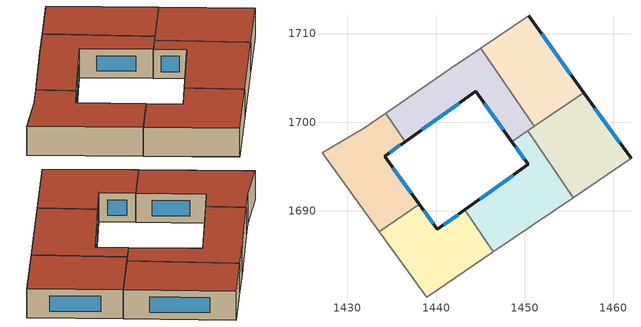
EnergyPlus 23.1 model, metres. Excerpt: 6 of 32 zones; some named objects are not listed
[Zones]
2dca97d4d12084c1_F4_dwelling_0
 floor to 2dca97d4d12084c1_F3_dwelling_0 (EU_floor_Construction): 1443.22,1690.09 1446.45,1685.35 1438.96,1680.25 1433.6,1687.64 1438.12,1690.71 1440.14,1687.9 z12
 wall outside (EU_wall_Construction): 1443.22,1690.09 1440.14,1687.9 1438.12,1690.71 z12:15
 wall adiabatic (EU_wall_Construction): 1433.6,1687.64 1438.96,1680.25 1446.45,1685.35 z12:15
 wall to 2dca97d4d12084c1_F4_dwelling_1 (EU_wall_Construction): 1446.45,1685.35 1443.22,1690.09 z12:15
 wall to 2dca97d4d12084c1_F4_dwelling_3 (EU_wall_Construction): 1438.12,1690.71 1433.6,1687.64 z12:15
 window (EU_Window_Construction): 1439.67,1688.56 1438.6,1690.05 / 1442.5,1689.58 1440.87,1688.41 z12.7:14.3
 roof outside (EU_roof_Construction): 1446.45,1685.35 1443.22,1690.09 1440.14,1687.9 1438.12,1690.71 1433.6,1687.64 1438.96,1680.25 z15
2dca97d4d12084c1_F4_dwelling_1
 floor to 2dca97d4d12084c1_F3_dwelling_1 (EU_floor_Construction): 1450.35,1699.03 1455.48,1691.5 1446.45,1685.35 1443.22,1690.09 1450.41,1695.23 1448.55,1697.81 z12
 wall outside (EU_wall_Construction): 1448.55,1697.81 1450.41,1695.23 1443.22,1690.09 z12:15
 wall adiabatic (EU_wall_Construction): 1446.45,1685.35 1455.48,1691.5 z12:15
 wall to 2dca97d4d12084c1_F4_dwelling_2 (EU_wall_Construction): 1455.48,1691.5 1450.35,1699.03 z12:15
 wall to 2dca97d4d12084c1_F4_dwelling_4 (EU_wall_Construction): 1450.35,1699.03 1448.55,1697.81 z12:15
 window (EU_Window_Construction): 1448.99,1697.2 1449.97,1695.83 / 1448.72,1694.02 1444.91,1691.3 z12.7:14.3
 roof outside (EU_roof_Construction): 1455.48,1691.5 1450.35,1699.03 1448.55,1697.81 1450.41,1695.23 1443.22,1690.09 1446.45,1685.35 z15
2dca97d4d12084c1_F4_dwelling_2
 floor to 2dca97d4d12084c1_F3_dwelling_2 (EU_floor_Construction): 1461.99,1695.93 1455.48,1691.5 1450.35,1699.03 1451.07,1699.52 z12; 1456.67,1703.33 1461.99,1695.93 1451.07,1699.52 z12
 wall outside (EU_wall_Construction): 1461.99,1695.93 1456.67,1703.33 z12:15
 wall adiabatic (EU_wall_Construction): 1455.48,1691.5 1461.99,1695.93 z12:15
 wall to 2dca97d4d12084c1_F4_dwelling_5 (EU_wall_Construction): 1456.67,1703.33 1451.07,1699.52 z12:15
 wall to 2dca97d4d12084c1_F4_dwelling_4 (EU_wall_Construction): 1451.07,1699.53 1450.35,1699.03 z12:15
 window (EU_Window_Construction): 1460.74,1697.67 1457.92,1701.59 z12.7:14.3
 roof outside (EU_roof_Construction): 1461.99,1695.93 1456.67,1703.33 1450.35,1699.03 1455.48,1691.5 z15
2dca97d4d12084c1_F4_dwelling_3
 floor to 2dca97d4d12084c1_F3_dwelling_3 (EU_floor_Construction): 1436.52,1697.82 1434.21,1696.16 1438.12,1690.71 1433.6,1687.64 1427.13,1696.56 1431.96,1699.38 1434.35,1701.02 z12
 wall outside (EU_wall_Construction): 1438.12,1690.71 1434.21,1696.16 1436.52,1697.82 z12:15
 wall adiabatic (EU_wall_Construction): 1434.35,1701.02 1431.96,1699.38 1427.13,1696.56 1433.6,1687.64 z12:15
 wall to 2dca97d4d12084c1_F4_dwelling_4 (EU_wall_Construction): 1436.52,1697.82 1434.35,1701.02 z12:15
 window (EU_Window_Construction): 1437.2,1691.99 1435.13,1694.88 / 1434.75,1696.55 1435.98,1697.43 z12.7:14.3
 roof outside (EU_roof_Construction): 1438.12,1690.71 1434.21,1696.16 1436.52,1697.82 1434.35,1701.02 1431.96,1699.38 1427.13,1696.56 1433.6,1687.64 z15
2dca97d4d12084c1_F4_dwelling_4
 floor to 2dca97d4d12084c1_F3_dwelling_4 (EU_floor_Construction): 1445.07,1708.35 1451.07,1699.53 1448.55,1697.81 1444.47,1703.49 1436.52,1697.82 1434.35,1701.02 1441.6,1706 z12
 wall outside (EU_wall_Construction): 1436.52,1697.82 1444.47,1703.49 1448.55,1697.81 z12:15
 wall adiabatic (EU_wall_Construction): 1445.07,1708.35 1441.6,1706 1434.35,1701.02 z12:15
 wall to 2dca97d4d12084c1_F4_dwelling_5 (EU_wall_Construction): 1451.07,1699.53 1445.07,1708.35 z12:15
 window (EU_Window_Construction): 1445.43,1702.16 1447.59,1699.14 / 1438.39,1699.15 1442.61,1702.16 z12.7:14.3
 roof outside (EU_roof_Construction): 1451.07,1699.53 1445.07,1708.35 1441.6,1706 1434.35,1701.02 1436.52,1697.82 1444.47,1703.49 1448.55,1697.81 z15
2dca97d4d12084c1_F4_dwelling_5
 floor to 2dca97d4d12084c1_F3_dwelling_5 (EU_floor_Construction): 1450.44,1712 1456.67,1703.33 1451.07,1699.53 1445.07,1708.35 z12
 wall outside (EU_wall_Construction): 1456.67,1703.33 1450.44,1712 z12:15
 wall adiabatic (EU_wall_Construction): 1450.44,1712 1445.07,1708.35 z12:15
 window (EU_Window_Construction): 1455.21,1705.37 1451.9,1709.96 z12.7:14.3
 roof outside (EU_roof_Construction): 1456.67,1703.33 1450.44,1712 1445.07,1708.35 1451.07,1699.53 z15
[Building]
EU S2 Campaign: North Axis=0; Terrain=City; Solar Distribution=FullExterior
[Site:Location]
Budapest.Ferenc.Liszt.Intl.AP: Latitude=47.437; Longitude=19.256; Time Zone=1; Elevation=185
[SizingPeriod:WeatherFileDays]
AnnualSizingPeriod: Begin Month=1; Begin Day of Month=1; End Month=12; End Day of Month=31; Day of Week for Start Day=Monday; Use Weather File Daylight Saving Period=No; Use Weather File Rain and Snow Indicators=No
[MATERIAL]
EU_InternalMass_Material: Roughness=MediumRough; Thickness=0.1; Conductivity=1; Density=1800; Specific Heat=900; Thermal Absorptance=0.9; Solar Absorptance=0.7; Visible Absorptance=0.7
[MATERIAL:NOMASS] Roughness=MediumRough; Thermal Absorptance=0.9; Solar Absorptance=0.7; Visible Absorptance=0.7
Name | Thermal Resistance
EU_wall_NoMass | 0.832559
EU_roof_NoMass | 1.39638
EU_floor_NoMass | 0.872794
[WINDOWMATERIAL:SIMPLEGLAZINGSYSTEM]
EU_Window_SimpleGlazing: UFactor=2.79869; Solar Heat Gain Coefficient=0.75; Visible Transmittance=0.75
[CONSTRUCTION]
EU_wall_Construction: EU_wall_NoMass
EU_roof_Construction: EU_roof_NoMass
EU_floor_Construction: EU_floor_NoMass
EU_Window_Construction: EU_Window_SimpleGlazing
EU_InternalMass_Construction: EU_InternalMass_Material
[ZONE] Type=1; Multiplier=1; Ceiling Height=autocalculate; Floor Area=autocalculate; Part of Total Floor Area=Yes
Name | Volume
2dca97d4d12084c1_F4_dwelling_0 | 212.279
2dca97d4d12084c1_F4_dwelling_1 | 212.28
2dca97d4d12084c1_F4_dwelling_2 | 212.287
2dca97d4d12084c1_F4_dwelling_3 | 212.284
2dca97d4d12084c1_F4_dwelling_4 | 212.294
2dca97d4d12084c1_F4_dwelling_5 | 212.276
[INTERNALMASS] Construction=EU_InternalMass_Construction
Name | Zone or ZoneList | Surface Area
2dca97d4d12084c1_F4_dwelling_0_EU_InternalMass | 2dca97d4d12084c1_F4_dwelling_0 | 70.7594
2dca97d4d12084c1_F4_dwelling_1_EU_InternalMass | 2dca97d4d12084c1_F4_dwelling_1 | 70.76
2dca97d4d12084c1_F4_dwelling_2_EU_InternalMass | 2dca97d4d12084c1_F4_dwelling_2 | 70.7624
2dca97d4d12084c1_F4_dwelling_3_EU_InternalMass | 2dca97d4d12084c1_F4_dwelling_3 | 70.7614
2dca97d4d12084c1_F4_dwelling_4_EU_InternalMass | 2dca97d4d12084c1_F4_dwelling_4 | 70.7646
2dca97d4d12084c1_F4_dwelling_5_EU_InternalMass | 2dca97d4d12084c1_F4_dwelling_5 | 70.7587
[OTHEREQUIPMENT] Fuel Type=Electricity; Design Level Calculation Method=Watts/Area; Power per Zone Floor Area=1; Fraction Latent=0; Fraction Radiant=0; Fraction Lost=0; Carbon Dioxide Generation Rate=0; EndUse Subcategory=EU_Step8_InternalGains
Name | Zone or ZoneList or Space or SpaceList | Schedule
EU_Step8_InternalGain_2dca97d4d12084c1_F4_dwelling_0_f000 | 2dca97d4d12084c1_F4_dwelling_0 | EU_Step8_GainSchedule_2dca97d4d12084c1_F4_dwelling_0_f000
EU_Step8_InternalGain_2dca97d4d12084c1_F4_dwelling_1_f000 | 2dca97d4d12084c1_F4_dwelling_1 | EU_Step8_GainSchedule_2dca97d4d12084c1_F4_dwelling_1_f000
EU_Step8_InternalGain_2dca97d4d12084c1_F4_dwelling_2_f000 | 2dca97d4d12084c1_F4_dwelling_2 | EU_Step8_GainSchedule_2dca97d4d12084c1_F4_dwelling_2_f000
EU_Step8_InternalGain_2dca97d4d12084c1_F4_dwelling_3_f000 | 2dca97d4d12084c1_F4_dwelling_3 | EU_Step8_GainSchedule_2dca97d4d12084c1_F4_dwelling_3_f000
EU_Step8_InternalGain_2dca97d4d12084c1_F4_dwelling_4_f000 | 2dca97d4d12084c1_F4_dwelling_4 | EU_Step8_GainSchedule_2dca97d4d12084c1_F4_dwelling_4_f000
EU_Step8_InternalGain_2dca97d4d12084c1_F4_dwelling_5_f000 | 2dca97d4d12084c1_F4_dwelling_5 | EU_Step8_GainSchedule_2dca97d4d12084c1_F4_dwelling_5_f000
[ZONEVENTILATION:DESIGNFLOWRATE] Schedule=EU_AlwaysOn; Design Flow Rate Calculation Method=AirChanges/Hour; Air Changes per Hour=0.475469; Ventilation Type=Natural; Fan Pressure Rise=0; Fan Total Efficiency=1; Constant Term Coefficient=1; Temperature Term Coefficient=0; Velocity Term Coefficient=0; Velocity Squared Term Coefficient=0; Minimum Indoor Temperature=-100; Maximum Indoor Temperature=100; Delta Temperature=-100; Minimum Outdoor Temperature=-100; Maximum Outdoor Temperature=100; Maximum Wind Speed=40
Name | Zone or ZoneList or Space or SpaceList
EU_ConstantAir_2dca97d4d12084c1_F4_dwelling_0 | 2dca97d4d12084c1_F4_dwelling_0
EU_ConstantAir_2dca97d4d12084c1_F4_dwelling_1 | 2dca97d4d12084c1_F4_dwelling_1
EU_ConstantAir_2dca97d4d12084c1_F4_dwelling_2 | 2dca97d4d12084c1_F4_dwelling_2
EU_ConstantAir_2dca97d4d12084c1_F4_dwelling_3 | 2dca97d4d12084c1_F4_dwelling_3
EU_ConstantAir_2dca97d4d12084c1_F4_dwelling_4 | 2dca97d4d12084c1_F4_dwelling_4
EU_ConstantAir_2dca97d4d12084c1_F4_dwelling_5 | 2dca97d4d12084c1_F4_dwelling_5
[HVACTEMPLATE:ZONE:IDEALLOADSAIRSYSTEM] System Availability Schedule=EU_AlwaysOn; Maximum Heating Supply Air Temperature=50; Minimum Cooling Supply Air Temperature=13; Maximum Heating Supply Air Humidity Ratio=0.0156; Minimum Cooling Supply Air Humidity Ratio=0.0077; Heating Limit=NoLimit; Cooling Limit=NoLimit; Heating Availability Schedule=EU_AlwaysOn; Cooling Availability Schedule=EU_CoolingOff; Dehumidification Control Type=ConstantSensibleHeatRatio; Cooling Sensible Heat Ratio=0.7; Dehumidification Setpoint=60; Humidification Control Type=None; Humidification Setpoint=30; Outdoor Air Method=None; Outdoor Air Flow Rate per Person=0.00944; Outdoor Air Flow Rate per Zone Floor Area=0; Outdoor Air Flow Rate per Zone=0; Demand Controlled Ventilation Type=None; Outdoor Air Economizer Type=NoEconomizer; Heat Recovery Type=None; Sensible Heat Recovery Effectiveness=0.7; Latent Heat Recovery Effectiveness=0.65
Name | Template Thermostat
2dca97d4d12084c1_F4_dwelling_0 | EU_HeatOnly_2dca97d4d12084c1_F4_dwelling_0
2dca97d4d12084c1_F4_dwelling_1 | EU_HeatOnly_2dca97d4d12084c1_F4_dwelling_1
2dca97d4d12084c1_F4_dwelling_2 | EU_HeatOnly_2dca97d4d12084c1_F4_dwelling_2
2dca97d4d12084c1_F4_dwelling_3 | EU_HeatOnly_2dca97d4d12084c1_F4_dwelling_3
2dca97d4d12084c1_F4_dwelling_4 | EU_HeatOnly_2dca97d4d12084c1_F4_dwelling_4
2dca97d4d12084c1_F4_dwelling_5 | EU_HeatOnly_2dca97d4d12084c1_F4_dwelling_5
[SIZING:ZONE] Zone Cooling Design Supply Air Temperature Input Method=SupplyAirTemperature; Zone Cooling Design Supply Air Temperature=13; Zone Heating Design Supply Air Temperature Input Method=SupplyAirTemperature; Zone Heating Design Supply Air Temperature=50; Zone Cooling Design Supply Air Humidity Ratio=0.008; Zone Heating Design Supply Air Humidity Ratio=0.008; Cooling Design Air Flow Method=DesignDay; Cooling Design Air Flow Rate=0; Cooling Minimum Air Flow per Zone Floor Area=0.000762; Cooling Minimum Air Flow=0; Cooling Minimum Air Flow Fraction=0.2; Heating Design Air Flow Method=DesignDay; Heating Design Air Flow Rate=0; Heating Maximum Air Flow per Zone Floor Area=0.002032; Heating Maximum Air Flow=0.141576; Heating Maximum Air Flow Fraction=0.3; Account for Dedicated Outdoor Air System=No; Dedicated Outdoor Air System Control Strategy=NeutralSupplyAir; Dedicated Outdoor Air Low Setpoint Temperature for Design=autosize; Dedicated Outdoor Air High Setpoint Temperature for Design=autosize; Zone Load Sizing Method=Sensible Load Only No Latent Load; Zone Latent Cooling Design Supply Air Humidity Ratio Input Method=HumidityRatioDifference; Zone Cooling Design Supply Air Humidity Ratio Difference=0.005; Zone Latent Heating Design Supply Air Humidity Ratio Input Method=HumidityRatioDifference; Zone Humidification Design Supply Air Humidity Ratio Difference=0.005
2dca97d4d12084c1_F4_dwelling_0; 2dca97d4d12084c1_F4_dwelling_1; 2dca97d4d12084c1_F4_dwelling_2; 2dca97d4d12084c1_F4_dwelling_3; 2dca97d4d12084c1_F4_dwelling_4; 2dca97d4d12084c1_F4_dwelling_5
[SCHEDULE:CONSTANT]
Name | Hourly Value
EU_AlwaysOn | 1
EU_CoolingOff | 0
[SCHEDULE:FILE] Column Number=1; Rows to Skip at Top=0; Number of Hours of Data=8760; Column Separator=Comma; Interpolate to Timestep=No; Minutes per Item=60; Adjust Schedule for Daylight Savings=Yes
Name | File
EU_Step8_GainSchedule_2dca97d4d12084c1_F4_dwelling_0_f000 | ../../schedules/2dca97d4d12084c1/2dca97d4d12084c1_F4_dwelling_0_f000_gain.csv
EU_Step8_GainSchedule_2dca97d4d12084c1_F4_dwelling_1_f000 | ../../schedules/2dca97d4d12084c1/2dca97d4d12084c1_F4_dwelling_1_f000_gain.csv
EU_Step8_GainSchedule_2dca97d4d12084c1_F4_dwelling_2_f000 | ../../schedules/2dca97d4d12084c1/2dca97d4d12084c1_F4_dwelling_2_f000_gain.csv
EU_Step8_GainSchedule_2dca97d4d12084c1_F4_dwelling_3_f000 | ../../schedules/2dca97d4d12084c1/2dca97d4d12084c1_F4_dwelling_3_f000_gain.csv
EU_Step8_GainSchedule_2dca97d4d12084c1_F4_dwelling_4_f000 | ../../schedules/2dca97d4d12084c1/2dca97d4d12084c1_F4_dwelling_4_f000_gain.csv
EU_Step8_GainSchedule_2dca97d4d12084c1_F4_dwelling_5_f000 | ../../schedules/2dca97d4d12084c1/2dca97d4d12084c1_F4_dwelling_5_f000_gain.csv
